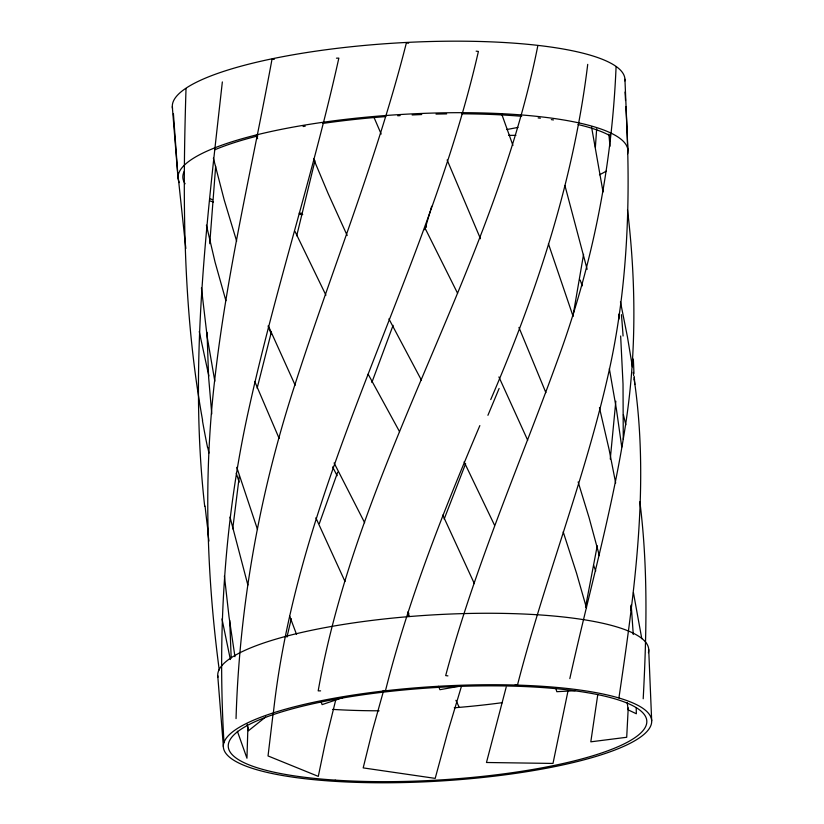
<?xml version="1.0" encoding="UTF-8"?>
<svg xmlns="http://www.w3.org/2000/svg" width="824" height="824" viewBox="0 0 824 824"><rect width="100%" height="100%" fill="white"/><g stroke="black" fill="none" stroke-linecap="round" stroke-linejoin="round"><path stroke-width="1.24" d="M630.999 610.666L630.999 605.815M618.948 319.073L618.948 314.057M610.275 141.079L610.316 134.971M623.263 439.285L623.026 384.005L620.647 336.007M186.018 88.642C182.547 199.387 182.732 311.081 202.622 420.456M236.045 718.6C239.423 605.228 259.756 492.639 294.879 384.839C331.536 270.715 376.877 159.32 406.366 42.951L408.622 43.219M247.921 726.799L246.953 758.214L237.363 731.218M628.228 707.981L626.704 737.274L590.808 741.827L597.802 694.436M643.204 698.773C646.665 633.162 648.107 567.087 639.857 501.754M616.064 67.053C611.954 166.623 592.343 265.38 558.003 358.945C519.882 464.231 474.603 567.159 445.681 675.587L447.926 675.886M209.739 243.698L215.661 166.314M596.669 128.781L595.381 147.146M615.827 401.206L610.265 459.071M232.728 528.843L239.393 475.582M222.346 81.936C206.659 222.552 188.706 364.682 204.682 506.152M273.104 713.522L268.037 755.948L318.291 776.383L325.676 740.848L335.852 699.421M587.718 64.365C573.597 180.518 536.846 292.479 490.733 399.589M273.393 712.616C298.762 479.939 426.873 277.204 478.404 51.428L476.148 51.16M618.927 697.918C634.408 592.59 649.817 485.284 634.14 378.988M583.577 254.358L573.205 314.686M597.245 545.756L585.524 607.144M567.921 691.357L552.997 763.436L486.469 762.499L506.194 687.134M537.784 45.917C493.37 270.447 357.873 464.891 318.188 690.862L320.588 690.862M286.968 637.106L291.263 618.752M569.827 678.615C588.243 594.897 611.995 512.271 625.138 427.46C636.581 355.515 636.159 282.096 627.497 209.873M314.984 160.659L296.712 235.798M257.129 388.238L271.374 331.99M430.653 209.821L431.652 206.288M430.313 210.995L424.803 229.762M383.376 691.449L372.088 731.887L363.188 767.896L435.196 778.381L447.7 732.227L461.492 686.165M319.331 523.601L337.675 472.204M408.086 615.446L408.889 613.211M393.099 325.326L371.851 382.47M465.632 463.675L444.167 519.068M479.846 425.596C443.199 511.931 408.374 599.45 385.508 690.594L383.108 690.594M265.658 716.983L248.405 730.806L247.118 724.172M343.052 697.526L322.112 704.633L321.257 702.213M461.347 685.877L439.913 689.698L438.605 686.33M575.131 690.708L556.818 691.697L555.747 688.143M336.45 58.174L338.839 58.133C312.966 174.976 275.422 288.853 249.6 405.686C224.602 516.02 217.32 629.835 223.974 742.64M274.392 59.225L272.002 59.266C252.36 166.077 226.847 271.982 214.693 380.049C203.456 476.375 206.525 573.937 219.236 669.953M508.727 135.342L515.906 135.363M515.247 684.682L517.493 684.981C544.067 581.548 583.742 481.896 607.535 377.722C628.146 288.977 631.04 197.194 625.859 106.553M368.143 374.199L399.516 431.601M421.363 380.049L388.907 318.888M337.15 475.726L332.587 466.94M334.101 462.954L364.651 522.715M325.923 295.188L295.085 231.565M457.588 293.303L425.04 228.135M464.108 461.862L494.482 525.094M442.797 515.082L474.346 583.619M498.911 376.949L527.7 440.263M295.167 385.199L268.243 325.645M455.909 700.307L458.968 706.745M347.172 235.489L328.127 193.527L313.563 158.867M315.849 517.832L344.988 581.456M425.493 224.921L426.513 227.125M279.13 438.399L254.76 381.512M407.53 612.119L409.497 616.537M381.172 134.055L373.952 117.276M480.474 238.744L447.123 159.949M518.955 327.447L545.879 392.646M271.395 334.513L268.202 326.469M593.568 565.223L595.742 570.96M289.718 616.218L296.537 634.398M580.178 280.036L582.28 285.846M512.93 145.436L501.61 113.774M257.521 529.513L236.766 467.332M548.413 243.75L573.154 316.488M256.367 135.105L257.634 138.72M563.204 531.882L576.573 573.277L586.523 608.081M239.176 482.143L236.21 473.161M578.129 481.947L589.098 517.73L599.357 555.634M236.663 241.205L224.21 199.975L213.375 158.146M225.91 300.709L215.043 262.073L206.402 225.148M247.87 585.03L230.02 517.101M564.914 185.462L587.131 269.293M599.439 407.715L609.08 449.399L615.662 482.998M623.377 414.75L625.838 424.824M208.843 376.012L199.254 331.547M230.37 659.53L221.986 618.896M620.451 301.831L627.404 336.707L632.41 366.793M633.429 592.641L641.783 638.682M207.772 447.494L208.935 453.107M214.817 381.182L207.215 337.098L201.427 287.864M609.338 368.647L616.383 409.003L621.77 447.102M591.57 127.061L603.044 191.982M234.953 656.676L229.02 616.857L224.406 575.997M633.213 372.345L633.697 375.672M207.792 532.479L208.946 541.059M627.188 702.522L628.156 709.866L636.344 713.769L636.2 707.559M185.833 248.477L177.675 172.082M211.768 413.916L208.596 377.011L207.04 332.371M608.843 134.157L610.028 146.229M177.572 170.877L173.411 113.733M172.319 106.698L177.994 177.819M217.732 675.649L223.407 746.771M634.82 384.53L634.233 376.774L634.48 380.08M631.215 604.94L633.265 634.511M633.975 373.468L633.347 359.058M625.045 92.02L625.54 100.507M231.194 658.026L229.711 620.41M624.932 79.269L627.898 150.555M648.704 649.539L651.681 720.825A214.528 47.329 -3.5 0 1 332.844 781.214A214.528 47.329 -3.5 0 1 328.096 699.36A214.528 47.329 -3.5 0 1 651.681 720.825M499.117 388.454A1163.807 94.647 -65.7 0 1 487.921 415.306M621.42 314.655A1208.571 1116.211 56.7 0 1 623.078 336.007M207.555 447.525A1124.183 1058.098 41.6 0 1 202.405 420.487M208.194 532.448A1138.026 1054.483 50 0 1 205.083 506.142M217.938 677.204A215.888 47.627 -3.5 0 1 433.98 614.838A215.888 47.627 -3.5 0 1 648.426 652.68M502.382 702.656A211.006 46.556 -3.5 0 1 454.261 707.785M379.081 710.793A211.006 46.556 -3.5 0 1 332.659 709.382M179.364 182.619A225.364 49.728 -3.5 0 1 396.396 114.773A225.364 49.728 -3.5 0 1 627.61 153.831M302.727 214.57A225.364 49.728 -3.5 0 1 299.452 214.395M213.447 201.973A225.364 49.728 -3.5 0 1 209.574 200.809M172.535 108.325A226.713 50.027 -3.5 0 1 395.726 43.044A226.713 50.027 -3.5 0 1 624.901 80.917M606.454 171.001A220.492 48.647 -3.5 0 1 599.47 174.781M301.687 213.303A220.492 48.647 -3.5 0 1 299.143 213.159M212.541 199.635A220.492 48.647 -3.5 0 1 210.182 198.842M185.112 183.752A220.492 48.647 -3.5 0 1 184.38 171.073M214.57 149.865A220.492 48.647 -3.5 0 1 257.871 135.919M303.088 126.525A220.492 48.647 -3.5 0 1 305.23 126.165M322.792 123.435A220.492 48.647 -3.5 0 1 385.745 116.596M397.734 115.772A220.492 48.647 -3.5 0 1 400.134 115.618M412.134 114.969A220.492 48.647 -3.5 0 1 421.723 114.546M436.02 114.093A220.492 48.647 -3.5 0 1 446.659 113.897M461.831 113.825A220.492 48.647 -3.5 0 1 521.674 116.297M538.134 117.925A220.492 48.647 -3.5 0 1 540.389 118.182M551.338 119.624A220.492 48.647 -3.5 0 1 553.46 119.933M578.046 124.548A220.492 48.647 -3.5 0 1 610.45 135.95M517.966 127.401A221.841 48.946 -3.5 0 1 506.781 129.523M335.224 780.132A209.657 46.257 -3.5 0 0 646.809 721.113A209.657 46.257 -3.5 0 0 330.589 700.143A209.657 46.257 -3.5 0 0 335.224 780.132"/></g></svg>
